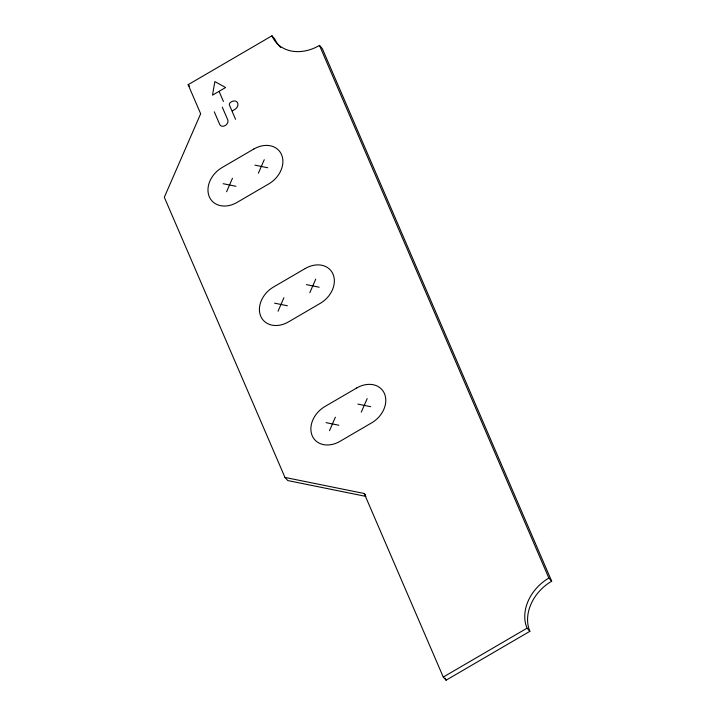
<?xml version="1.0" encoding="UTF-8"?>
<svg xmlns="http://www.w3.org/2000/svg" width="716" height="716" viewBox="0 0 716 716"><rect width="100%" height="100%" fill="white"/><g stroke="black" fill="none" stroke-linecap="round" stroke-linejoin="round"><path stroke-width="1.07" d="M226.596 191.745L232.476 178.257M258.387 173.2L264.258 159.704M278.05 311.218L283.921 297.722M309.84 292.665L315.711 279.177M329.503 430.683L335.374 417.195M361.285 412.139L367.165 398.651M188.147 84.694L271.946 35.8A40.669 31.871 -42 0 0 319.479 45.43L322.298 48.563L551.687 581.204A40.669 31.871 -42 0 0 529.876 631.306L446.086 680.2L443.267 677.067L364.202 493.494L284.977 477.438L164.313 197.258L200.659 113.754L188.147 84.694L189.552 86.26M218.595 91.612L212.509 95.156L214.854 81.57L225.603 87.522L219.06 91.335L223.428 101.484M232.467 110.792L234.857 109.405A5.227 4.099 -42 0 0 237.658 102.97A5.227 4.099 -42 0 0 231.545 101.726L230.865 102.12A2.542 1.996 -42 0 0 229.505 105.252L235.564 119.321M443.267 677.067L527.057 628.174A40.669 31.871 -42 0 1 548.868 578.072L319.479 45.43M254.923 165.154L267.721 167.75M223.141 183.699L235.94 186.294M306.376 284.628L319.175 287.223M274.586 303.172L287.385 305.768M357.83 404.093L370.628 406.688M326.04 422.646L338.838 425.241M365.939 496.403L287.796 480.57L284.977 477.438M271.946 35.8L274.765 38.932A40.669 31.871 -42 0 0 280.762 47.48M548.868 578.072L551.687 581.204M527.057 628.174L529.876 631.306M364.202 493.494L365.616 495.06M222.282 107.14L227.733 119.796A4.69 3.678 -42 0 1 225.218 125.569A4.69 3.678 -42 0 1 219.731 124.459L214.281 111.803M445.2 678.15L446.086 680.2M253.813 149.026L222.032 167.58A23.718 18.589 -42 0 0 209.314 196.802A23.718 18.589 -42 0 0 237.041 202.422L268.822 183.878A23.718 18.589 -42 0 0 281.549 154.647A23.718 18.589 -42 0 0 253.813 149.026M305.267 268.5L273.485 287.044A23.718 18.589 -42 0 0 260.758 316.275A23.718 18.589 -42 0 0 288.494 321.896L320.276 303.342A23.718 18.589 -42 0 0 333.003 274.121A23.718 18.589 -42 0 0 305.267 268.5M356.72 387.974L324.939 406.518A23.718 18.589 -42 0 0 312.212 435.74A23.718 18.589 -42 0 0 339.948 441.36L371.729 422.816A23.718 18.589 -42 0 0 384.447 393.594A23.718 18.589 -42 0 0 356.72 387.974"/></g></svg>
